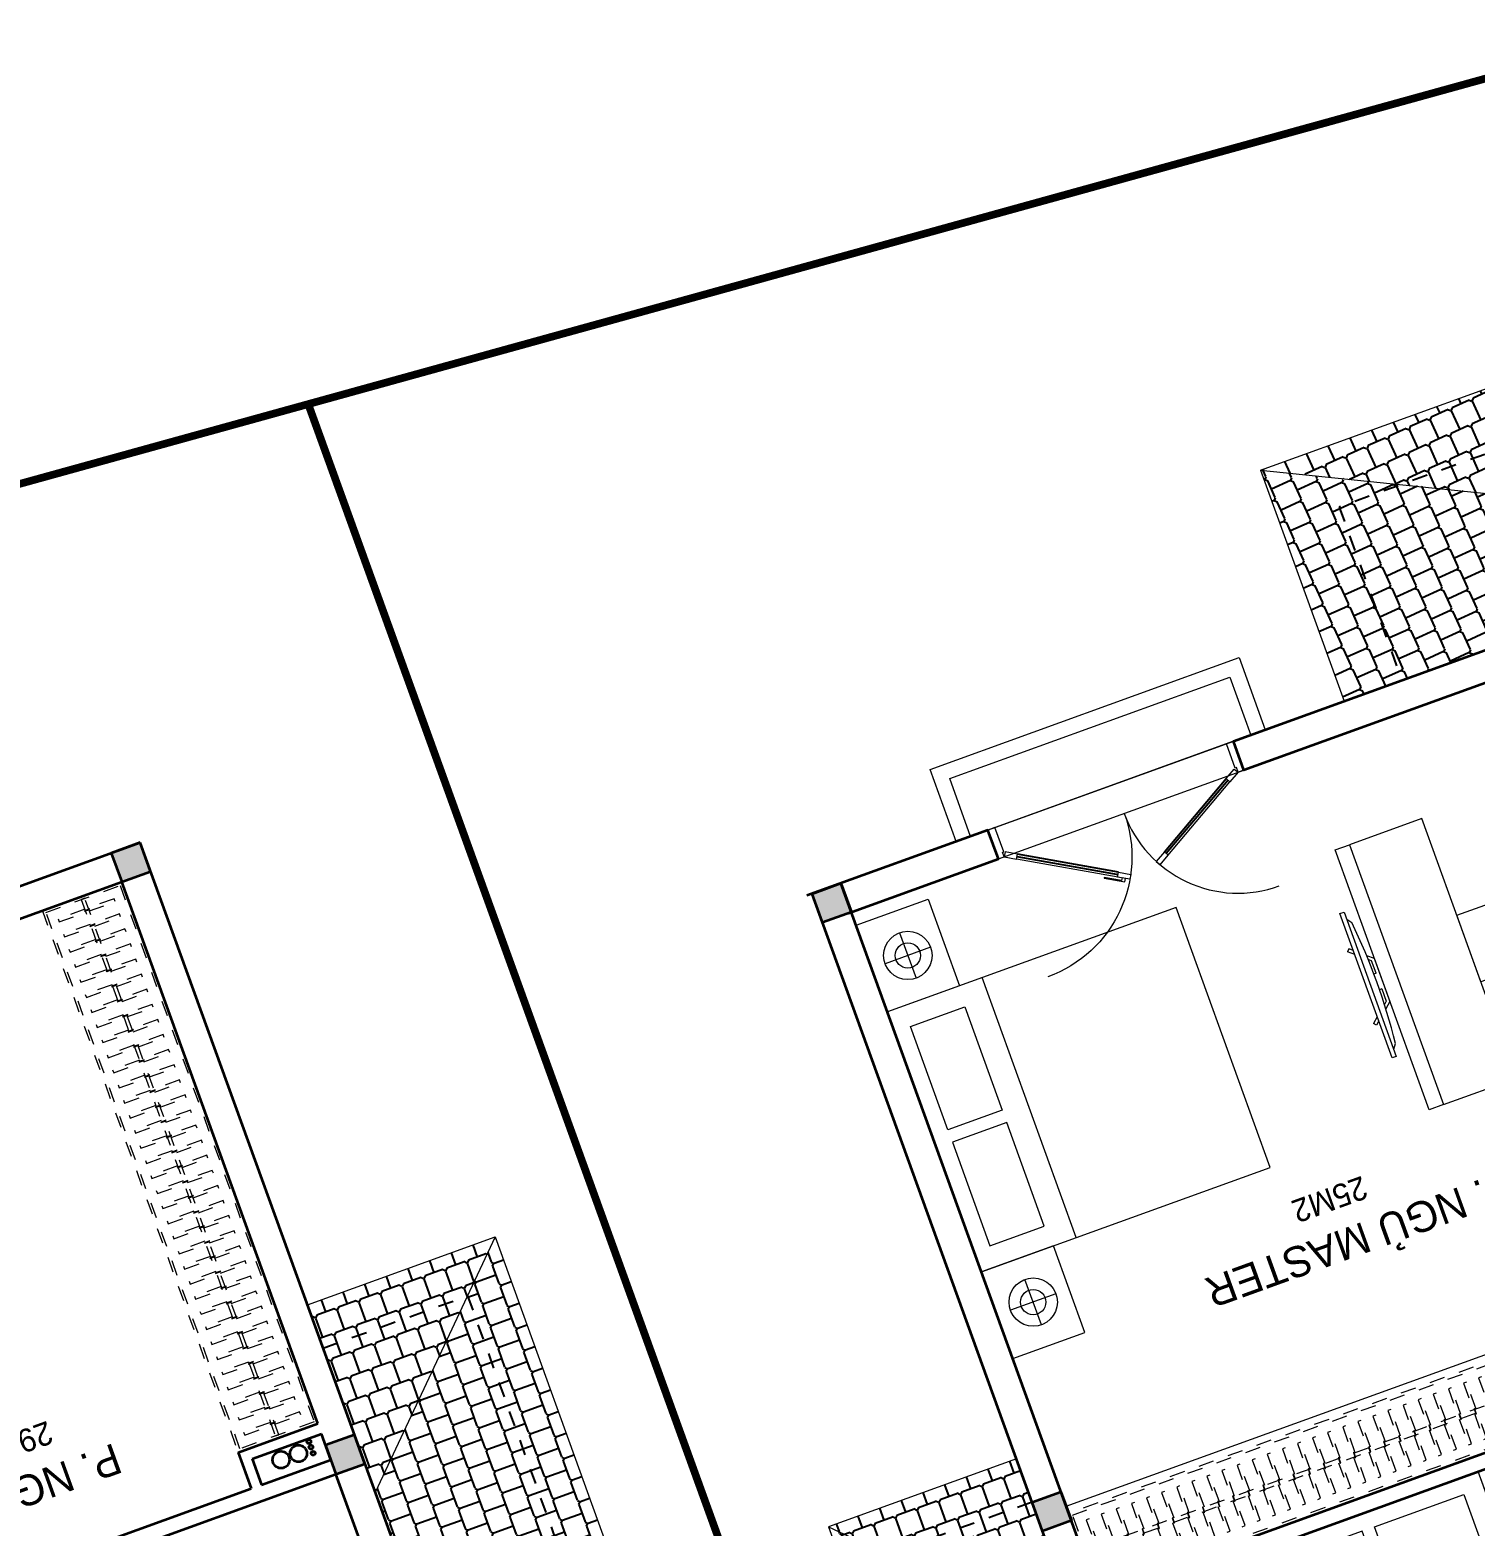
# Model space of a CAD drawing. Header units: metres. Extents: x 568332 to 569219, y 2065964 to 2066430.
# Drawn here: x 568568.4 to 568577.81, y 2066416.38 to 2066426.12 of the extents above; entities that cross this region are included whole.
import ezdxf

# ---------------------------------------------------------------- set-up
doc = ezdxf.new("R2010")
doc.units = ezdxf.units.M
for name, pattern in [('$AUDIT_BAD_LTYPE2', [0]), ('HIDDEN', [0.375, 0.25, -0.125]), ('X-5M-G-MB PHONGNGU$0$HIDDEN2', [0.1875, 0.125, -0.0625])]:
    doc.linetypes.add(name, pattern=pattern)
doc.layers.get('0').update_dxf_attribs({"linetype": 'CONTINUOUS'})
doc.layers.get('DEFPOINTS').update_dxf_attribs({"linetype": 'CONTINUOUS'})
for name, color, linetype, lineweight in [('-CONCRETE', 1, 'CONTINUOUS', 35), ('-DIM', 9, 'CONTINUOUS', 13), ('-DOOR', 137, 'CONTINUOUS', 9), ('-FURNITURE', 46, 'CONTINUOUS', 9), ('-LINE1', 7, 'CONTINUOUS', 18), ('-WALL', 4, 'CONTINUOUS', 35), ('TEXT25', 2, 'CONTINUOUS', 13)]:
    doc.layers.add(name, color=color, linetype=linetype, lineweight=lineweight)
for name, color, linetype in [('-RANH GIOI LO DAT', 12, 'CONTINUOUS'), ('13. NET HATCH', 252, 'CONTINUOUS'), ('APOLIC', 7, 'CONTINUOUS')]:
    doc.layers.add(name, color=color, linetype=linetype)
doc.styles.add('SVN_AVO_thuong', font='')
doc.styles.add('T1', font='', dxfattribs={"height": 200})
doc.styles.get('SVN_AVO_thuong').set_extended_font_data('SVN-Avo')
doc.styles.get('T1').set_extended_font_data('VNgeometric Light')

# ---------------------------------------------------------------- blocks, each defined once
blk = doc.blocks.new('*U252')
at = {"linetype": 'X-5M-G-MB PHONGNGU$0$HIDDEN2'}
for points in [[(0, 600.0000000004657), (0, 0), (3927.126403989389, -1.499470319333206e-09), (3927.126403989389, 599.9999999989661)], [(3907.126403989389, 579.9996613708928), (3907.126403989389, 19.99966137089297), (20, 20.00000000046566), (20, 580.0000000004657)], [(113.7817614636733, 319.1750910408318), (109.4317788550979, 319.1750910408318), (109.4317788550979, 280.441767644881), (113.7817614636733, 280.441767644881)], [(227.7817614636733, 319.1750910407849), (223.4317788550979, 319.1750910407849), (223.4317788550979, 280.4417676448341), (227.7817614636733, 280.4417676448341)], [(341.7817614636733, 319.175091040738), (337.4317788550979, 319.175091040738), (337.4317788550979, 280.4417676447872), (341.7817614636733, 280.4417676447872)], [(455.7817614636733, 319.1750910406911), (451.4317788550979, 319.1750910406911), (451.4317788550979, 280.4417676447403), (455.7817614636733, 280.4417676447403)], [(569.7817614636733, 319.1750910406442), (565.431778855098, 319.1750910406442), (565.431778855098, 280.4417676446934), (569.7817614636733, 280.4417676446934)], [(683.7817614636733, 319.1750910405973), (679.431778855098, 319.1750910405973), (679.431778855098, 280.4417676446465), (683.7817614636733, 280.4417676446465)], [(797.7817614636733, 319.1750910405504), (793.431778855098, 319.1750910405504), (793.431778855098, 280.4417676445996), (797.7817614636733, 280.4417676445996)], [(911.7817614636733, 319.1750910405035), (907.431778855098, 319.1750910405035), (907.431778855098, 280.4417676445527), (911.7817614636733, 280.4417676445527)], [(1025.781761463673, 319.1750910404566), (1021.431778855098, 319.1750910404566), (1021.431778855098, 280.4417676445057), (1025.781761463673, 280.4417676445057)], [(1139.781761463673, 319.1750910404097), (1135.431778855098, 319.1750910404097), (1135.431778855098, 280.4417676444588), (1139.781761463673, 280.4417676444588)], [(1253.781761463673, 319.1750910403628), (1249.431778855098, 319.1750910403628), (1249.431778855098, 280.4417676444119), (1253.781761463673, 280.4417676444119)], [(1367.781761463673, 319.1750910403159), (1363.431778855098, 319.1750910403159), (1363.431778855098, 280.441767644365), (1367.781761463673, 280.441767644365)], [(1481.781761463673, 319.175091040269), (1477.431778855098, 319.175091040269), (1477.431778855098, 280.4417676443181), (1481.781761463673, 280.4417676443181)], [(1595.781761463673, 319.175091040222), (1591.431778855098, 319.175091040222), (1591.431778855098, 280.4417676442712), (1595.781761463673, 280.4417676442712)], [(1709.781761463673, 319.1750910401751), (1705.431778855098, 319.1750910401751), (1705.431778855098, 280.4417676442243), (1709.781761463673, 280.4417676442243)], [(1823.781761463673, 319.1750910401282), (1819.431778855098, 319.1750910401282), (1819.431778855098, 280.4417676441774), (1823.781761463673, 280.4417676441774)], [(1937.781761463673, 319.1750910400813), (1933.431778855098, 319.1750910400813), (1933.431778855098, 280.4417676441305), (1937.781761463673, 280.4417676441305)], [(2051.781761463673, 319.1750910400344), (2047.431778855098, 319.1750910400344), (2047.431778855098, 280.4417676440836), (2051.781761463673, 280.4417676440836)], [(2165.781761463673, 319.1750910399875), (2161.431778855098, 319.1750910399875), (2161.431778855098, 280.4417676440366), (2165.781761463673, 280.4417676440366)], [(2279.781761463673, 319.1750910399406), (2275.431778855098, 319.1750910399406), (2275.431778855098, 280.4417676439897), (2279.781761463673, 280.4417676439897)], [(2393.781761463673, 319.1750910398937), (2389.431778855098, 319.1750910398937), (2389.431778855098, 280.4417676439429), (2393.781761463673, 280.4417676439429)], [(2507.781761463673, 319.1750910398468), (2503.431778855098, 319.1750910398468), (2503.431778855098, 280.441767643896), (2507.781761463673, 280.441767643896)], [(2621.781761463673, 319.1750910397999), (2617.431778855098, 319.1750910397999), (2617.431778855098, 280.4417676438491), (2621.781761463673, 280.4417676438491)], [(2735.781761463673, 319.1750910397529), (2731.431778855098, 319.1750910397529), (2731.431778855098, 280.4417676438021), (2735.781761463673, 280.4417676438021)], [(2849.781761463673, 319.175091039706), (2845.431778855098, 319.175091039706), (2845.431778855098, 280.4417676437552), (2849.781761463673, 280.4417676437552)], [(2963.781761463673, 319.1750910396592), (2959.431778855098, 319.1750910396592), (2959.431778855098, 280.4417676437083), (2963.781761463673, 280.4417676437083)], [(3077.781761463673, 319.1750910396123), (3073.431778855098, 319.1750910396123), (3073.431778855098, 280.4417676436614), (3077.781761463673, 280.4417676436614)], [(3191.781761463673, 319.1750910395654), (3187.431778855098, 319.1750910395654), (3187.431778855098, 280.4417676436145), (3191.781761463673, 280.4417676436145)], [(3305.781761463673, 319.1750910395184), (3301.431778855098, 319.1750910395184), (3301.431778855098, 280.4417676435676), (3305.781761463673, 280.4417676435676)], [(3419.781761463673, 319.1750910394715), (3415.431778855098, 319.1750910394715), (3415.431778855098, 280.4417676435207), (3419.781761463673, 280.4417676435207)], [(3533.781761463673, 319.1750910394246), (3529.431778855098, 319.1750910394246), (3529.431778855098, 280.4417676434738), (3533.781761463673, 280.4417676434738)], [(3647.781761463673, 319.1750910393777), (3643.431778855098, 319.1750910393777), (3643.431778855098, 280.4417676434269), (3647.781761463673, 280.4417676434269)], [(3761.781761463673, 319.1750910393308), (3757.431778855098, 319.1750910393308), (3757.431778855098, 280.44176764338), (3761.781761463673, 280.44176764338)], [(3875.781761463673, 319.1750910392839), (3871.431778855098, 319.1750910392839), (3871.431778855098, 280.441767643333), (3875.781761463673, 280.441767643333)], [(3907.126403989389, 286.6991212939751), (3907.126403989389, 313.0991212938819), (20, 313.0991212953813), (19.99999859370291, 286.6991212952417)]]:
    blk.add_lwpolyline(points, close=True, dxfattribs=at)
for points in [[(122.2409142897814, 313.1103512093413), (122.2409142897814, 515.2497102723445), (100.1765458012815, 515.2497102723445), (100.1765458012815, 313.1103512093413)], [(236.2409142897814, 313.1103512092944), (236.2409142897814, 515.2497102722975), (214.1765458012815, 515.2497102722975), (214.1765458012815, 313.1103512092944)], [(350.2409142897814, 313.1103512092475), (350.2409142897814, 515.2497102722507), (328.1765458012815, 515.2497102722507), (328.1765458012815, 313.1103512092475)], [(464.2409142897814, 313.1103512092006), (464.2409142897814, 515.2497102722037), (442.1765458012815, 515.2497102722037), (442.1765458012815, 313.1103512092006)], [(578.2409142897814, 313.1103512091537), (578.2409142897814, 515.2497102721569), (556.1765458012815, 515.2497102721569), (556.1765458012815, 313.1103512091537)], [(692.2409142897814, 313.1103512091068), (692.2409142897814, 515.24971027211), (670.1765458012815, 515.24971027211), (670.1765458012815, 313.1103512091068)], [(806.2409142897814, 313.1103512090599), (806.2409142897814, 515.249710272063), (784.1765458012815, 515.249710272063), (784.1765458012815, 313.1103512090599)], [(920.2409142897814, 313.110351209013), (920.2409142897814, 515.2497102720162), (898.1765458012815, 515.2497102720162), (898.1765458012815, 313.110351209013)], [(1034.240914289781, 313.1103512089661), (1034.240914289781, 515.2497102719692), (1012.176545801281, 515.2497102719692), (1012.176545801281, 313.1103512089661)], [(1148.240914289781, 313.1103512089192), (1148.240914289781, 515.2497102719224), (1126.176545801281, 515.2497102719224), (1126.176545801281, 313.1103512089192)], [(1262.240914289781, 313.1103512088723), (1262.240914289781, 515.2497102718754), (1240.176545801281, 515.2497102718754), (1240.176545801281, 313.1103512088723)], [(1376.240914289781, 313.1103512088254), (1376.240914289781, 515.2497102718285), (1354.176545801281, 515.2497102718285), (1354.176545801281, 313.1103512088254)], [(1490.240914289781, 313.1103512087785), (1490.240914289781, 515.2497102717816), (1468.176545801281, 515.2497102717816), (1468.176545801281, 313.1103512087785)], [(1604.240914289781, 313.1103512087315), (1604.240914289781, 515.2497102717347), (1582.176545801281, 515.2497102717347), (1582.176545801281, 313.1103512087315)], [(1718.240914289781, 313.1103512086846), (1718.240914289781, 515.2497102716878), (1696.176545801281, 515.2497102716878), (1696.176545801281, 313.1103512086846)], [(1832.240914289781, 313.1103512086377), (1832.240914289781, 515.2497102716409), (1810.176545801281, 515.2497102716409), (1810.176545801281, 313.1103512086377)], [(1946.240914289781, 313.1103512085908), (1946.240914289781, 515.2497102715939), (1924.176545801281, 515.2497102715939), (1924.176545801281, 313.1103512085908)], [(2060.240914289781, 313.1103512085439), (2060.240914289781, 515.2497102715471), (2038.176545801281, 515.2497102715471), (2038.176545801281, 313.1103512085439)], [(2174.240914289781, 313.110351208497), (2174.240914289781, 515.2497102715001), (2152.176545801281, 515.2497102715001), (2152.176545801281, 313.110351208497)], [(2288.240914289781, 313.1103512084501), (2288.240914289781, 515.2497102714533), (2266.176545801281, 515.2497102714533), (2266.176545801281, 313.1103512084501)], [(2402.240914289781, 313.1103512084032), (2402.240914289781, 515.2497102714063), (2380.176545801281, 515.2497102714063), (2380.176545801281, 313.1103512084032)], [(2516.240914289781, 313.1103512083563), (2516.240914289781, 515.2497102713594), (2494.176545801281, 515.2497102713594), (2494.176545801281, 313.1103512083563)], [(2630.240914289781, 313.1103512083094), (2630.240914289781, 515.2497102713126), (2608.176545801281, 515.2497102713126), (2608.176545801281, 313.1103512083094)], [(2744.240914289781, 313.1103512082624), (2744.240914289781, 515.2497102712656), (2722.176545801281, 515.2497102712656), (2722.176545801281, 313.1103512082624)], [(2858.240914289781, 313.1103512082155), (2858.240914289781, 515.2497102712188), (2836.176545801281, 515.2497102712188), (2836.176545801281, 313.1103512082155)], [(2972.240914289781, 313.1103512081687), (2972.240914289781, 515.2497102711718), (2950.176545801281, 515.2497102711718), (2950.176545801281, 313.1103512081687)], [(3086.240914289781, 313.1103512081218), (3086.240914289781, 515.2497102711249), (3064.176545801281, 515.2497102711249), (3064.176545801281, 313.1103512081218)], [(3200.240914289781, 313.1103512080749), (3200.240914289781, 515.249710271078), (3178.176545801281, 515.249710271078), (3178.176545801281, 313.1103512080749)], [(3314.240914289781, 313.1103512080279), (3314.240914289781, 515.2497102710311), (3292.176545801281, 515.2497102710311), (3292.176545801281, 313.1103512080279)], [(3428.240914289781, 313.110351207981), (3428.240914289781, 515.2497102709842), (3406.176545801281, 515.2497102709842), (3406.176545801281, 313.110351207981)], [(3542.240914289781, 313.1103512079341), (3542.240914289781, 515.2497102709373), (3520.176545801281, 515.2497102709373), (3520.176545801281, 313.1103512079341)], [(3656.240914289781, 313.1103512078872), (3656.240914289781, 515.2497102708903), (3634.176545801281, 515.2497102708903), (3634.176545801281, 313.1103512078872)], [(3770.240914289781, 313.1103512078403), (3770.240914289781, 515.2497102708435), (3748.176545801281, 515.2497102708435), (3748.176545801281, 313.1103512078403)], [(3884.240914289781, 313.1103512077934), (3884.240914289781, 515.2497102707965), (3862.176545801281, 515.2497102707965), (3862.176545801281, 313.1103512077934)], [(100.1765458012815, 286.7103512094345), (100.1765458012815, 92.0852110228024), (122.2409142897814, 92.0852110228024), (122.2409142897814, 286.7103512094345)], [(214.1765458012815, 286.7103512093876), (214.1765458012815, 92.08521102275549), (236.2409142897814, 92.08521102275549), (236.2409142897814, 286.7103512093876)], [(328.1765458012815, 286.7103512093407), (328.1765458012815, 92.08521102270858), (350.2409142897814, 92.08521102270858), (350.2409142897814, 286.7103512093407)], [(442.1765458012815, 286.7103512092938), (442.1765458012815, 92.08521102266168), (464.2409142897814, 92.08521102266168), (464.2409142897814, 286.7103512092938)], [(556.1765458012815, 286.7103512092469), (556.1765458012815, 92.08521102261477), (578.2409142897814, 92.08521102261477), (578.2409142897814, 286.7103512092469)], [(670.1765458012815, 286.7103512092), (670.1765458012815, 92.08521102256786), (692.2409142897814, 92.08521102256786), (692.2409142897814, 286.7103512092)], [(784.1765458012815, 286.7103512091531), (784.1765458012815, 92.08521102252095), (806.2409142897814, 92.08521102252095), (806.2409142897814, 286.7103512091531)], [(898.1765458012815, 286.7103512091062), (898.1765458012815, 92.08521102247404), (920.2409142897814, 92.08521102247404), (920.2409142897814, 286.7103512091062)], [(1012.176545801281, 286.7103512090592), (1012.176545801281, 92.08521102242715), (1034.240914289781, 92.08521102242715), (1034.240914289781, 286.7103512090592)], [(1126.176545801281, 286.7103512090123), (1126.176545801281, 92.08521102238024), (1148.240914289781, 92.08521102238024), (1148.240914289781, 286.7103512090123)], [(1240.176545801281, 286.7103512089654), (1240.176545801281, 92.08521102233333), (1262.240914289781, 92.08521102233333), (1262.240914289781, 286.7103512089654)], [(1354.176545801281, 286.7103512089186), (1354.176545801281, 92.08521102228642), (1376.240914289781, 92.08521102228642), (1376.240914289781, 286.7103512089186)], [(1468.176545801281, 286.7103512088717), (1468.176545801281, 92.0852110222395), (1490.240914289781, 92.0852110222395), (1490.240914289781, 286.7103512088717)], [(1582.176545801281, 286.7103512088247), (1582.176545801281, 92.0852110221926), (1604.240914289781, 92.0852110221926), (1604.240914289781, 286.7103512088247)], [(1696.176545801281, 286.7103512087778), (1696.176545801281, 92.0852110221457), (1718.240914289781, 92.0852110221457), (1718.240914289781, 286.7103512087778)], [(1810.176545801281, 286.7103512087309), (1810.176545801281, 92.08521102209879), (1832.240914289781, 92.08521102209879), (1832.240914289781, 286.7103512087309)], [(1924.176545801281, 286.710351208684), (1924.176545801281, 92.08521102205188), (1946.240914289781, 92.08521102205188), (1946.240914289781, 286.710351208684)], [(2038.176545801281, 286.7103512086371), (2038.176545801281, 92.08521102200497), (2060.240914289781, 92.08521102200497), (2060.240914289781, 286.7103512086371)], [(2152.176545801281, 286.7103512085902), (2152.176545801281, 92.08521102195806), (2174.240914289781, 92.08521102195806), (2174.240914289781, 286.7103512085902)], [(2266.176545801281, 286.7103512085433), (2266.176545801281, 92.08521102191116), (2288.240914289781, 92.08521102191116), (2288.240914289781, 286.7103512085433)], [(2380.176545801281, 286.7103512084964), (2380.176545801281, 92.08521102186425), (2402.240914289781, 92.08521102186425), (2402.240914289781, 286.7103512084964)], [(2494.176545801281, 286.7103512084495), (2494.176545801281, 92.08521102181734), (2516.240914289781, 92.08521102181734), (2516.240914289781, 286.7103512084495)], [(2608.176545801281, 286.7103512084026), (2608.176545801281, 92.08521102177043), (2630.240914289781, 92.08521102177043), (2630.240914289781, 286.7103512084026)], [(2722.176545801281, 286.7103512083556), (2722.176545801281, 92.08521102172352), (2744.240914289781, 92.08521102172352), (2744.240914289781, 286.7103512083556)], [(2836.176545801281, 286.7103512083087), (2836.176545801281, 92.08521102167663), (2858.240914289781, 92.08521102167663), (2858.240914289781, 286.7103512083087)], [(2950.176545801281, 286.7103512082618), (2950.176545801281, 92.08521102162972), (2972.240914289781, 92.08521102162972), (2972.240914289781, 286.7103512082618)], [(3064.176545801281, 286.7103512082149), (3064.176545801281, 92.08521102158281), (3086.240914289781, 92.08521102158281), (3086.240914289781, 286.7103512082149)], [(3178.176545801281, 286.710351208168), (3178.176545801281, 92.0852110215359), (3200.240914289781, 92.0852110215359), (3200.240914289781, 286.710351208168)], [(3292.176545801281, 286.7103512081211), (3292.176545801281, 92.08521102148899), (3314.240914289781, 92.08521102148899), (3314.240914289781, 286.7103512081211)], [(3406.176545801281, 286.7103512080742), (3406.176545801281, 92.08521102144209), (3428.240914289781, 92.08521102144209), (3428.240914289781, 286.7103512080742)], [(3520.176545801281, 286.7103512080273), (3520.176545801281, 92.08521102139518), (3542.240914289781, 92.08521102139518), (3542.240914289781, 286.7103512080273)], [(3634.176545801281, 286.7103512079804), (3634.176545801281, 92.08521102134827), (3656.240914289781, 92.08521102134827), (3656.240914289781, 286.7103512079804)], [(3748.176545801281, 286.7103512079335), (3748.176545801281, 92.08521102130136), (3770.240914289781, 92.08521102130136), (3770.240914289781, 286.7103512079335)], [(3862.176545801281, 286.7103512078866), (3862.176545801281, 92.08521102125445), (3884.240914289781, 92.08521102125445), (3884.240914289781, 286.7103512078866)]]:
    blk.add_lwpolyline(points, dxfattribs=at)
blk = doc.blocks.new('A$C8a974c9c')
for p, q in [((1750.087982669494, 2957.416116623174), (1750.087982669657, 2642.58393779996)), ((1592.671893257969, 2800.000027211493), (1907.504072081182, 2800.000027211652)), ((1342.999452652235, 2500.000027214177), (1342.999452652119, 700.000027214177)), ((1750.087982669345, 242.5839378051005), (1750.087982669549, 557.4161166283138)), ((1592.67189325784, 400.0000272168018), (1907.504072081053, 400.0000272166017))]:
    blk.add_line(p, q)
for points in [[(1999.999452652235, 3100.000027209127), (1500.176512686827, 3100.000027209127), (1500.176512686827, 2500.000027214177), (1999.999452652235, 2500.000027214177)], [(1890.999452652235, 2360.000027214177), (1514.499452652235, 2360.000027214177), (1514.499452652148, 1642.500027214177), (1890.999452652148, 1642.500027214177)], [(1890.99945265209, 840.000027214177), (1514.49945265209, 840.000027214177), (1514.499452652148, 1557.500027214177), (1890.999452652148, 1557.500027214177)], [(1999.999452652119, 100.0000272192265), (1500.17651268671, 100.0000272192265), (1500.17651268671, 700.000027214177), (1999.999452652119, 700.000027214177)]]:
    blk.add_lwpolyline(points, close=True)
blk.add_lwpolyline([(1999.999452652235, 2500.000027214177), (-0.0005473477649502456, 2500.000027214177), (-0.0005473478813655674, 700.000027214177), (1999.999452652119, 700.000027214177), (1999.999452652235, 2500.000027214177)])
for centre, radius in [((1750.087982669561, 2800.000027211581), 157.4160894116067), ((1750.087982669561, 2800.000027211581), 82.41608941160666), ((1750.087982669432, 400.0000272166926), 157.4160894116067), ((1750.087982669432, 400.0000272166926), 82.41608941160666)]:
    blk.add_circle(centre, radius)
blk = doc.blocks.new('G1600')
for p, q in [((137477.0741823114, -212827.2147267315), (139077.0741823114, -212827.2147267327)), ((137227.6935681712, -213391.7193460799), (137227.6935681718, -213076.8871672568)), ((139326.4547964507, -213391.7193460799), (139326.4547964501, -213076.8871672568)), ((137385.1096575831, -213234.3032566686), (137070.2774787599, -213234.3032566681)), ((139169.0387070388, -213234.3032566686), (139483.870885862, -213234.3032566681))]:
    blk.add_line(p, q)
blk.add_lwpolyline([(137477.074182311, -213484.2147267315), (137477.0741823123, -211484.2147267315), (139077.0741823123, -211484.2147267327), (139077.074182311, -213484.2147267327), (137477.074182311, -213484.2147267315)])
for points in [[(136977.074182316, -213484.2147267311), (136977.0741823163, -212984.3917867657), (137477.0741823113, -212984.3917867661), (137477.074182311, -213484.2147267315)], [(137617.074182311, -213375.2147267316), (137617.0741823112, -212998.7147267316), (138234.5741823112, -212998.714726732), (138234.574182311, -213375.214726732)], [(138937.074182311, -213375.2147267325), (138937.0741823112, -212998.7147267325), (138319.5741823112, -212998.7147267321), (138319.574182311, -213375.2147267321)], [(139577.0741823059, -213484.2147267331), (139577.0741823062, -212984.3917867677), (139077.0741823113, -212984.3917867673), (139077.074182311, -213484.2147267327)]]:
    blk.add_lwpolyline(points, close=True)
for centre, radius in [((137227.6935681715, -213234.3032566684), 157.4160894116067), ((137227.6935681715, -213234.3032566684), 82.41608941160666), ((139326.4547964504, -213234.3032566684), 157.4160894116067), ((139326.4547964504, -213234.3032566684), 82.41608941160666)]:
    blk.add_circle(centre, radius)
blk = doc.blocks.new('XR.MB.LM123$0$tvi 1')
blk.add_lwpolyline([(28.54445810673496, -2.291926648467779e-10), (28.54445810673496, -999.9999999999964), (-7.275957614183426e-12, -1000), (0, 0)], close=True)
for points in [[(28.54445810680045, -50.31958968611434), (52.37372755713295, -80.86315460130209)], [(-24.09820395050338, -235.5599978379832), (-39.09879504836863, -251.7939635238108)], [(0, -284.7849796677438), (-39.09879504836863, -251.7939635238108)], [(0, -255.9952397129928), (-24.09820395050338, -235.5599978379832)], [(69.66229681991535, -315.0836646851385), (111.1934016081432, -350.2927865858655), (111.193401608034, -649.712917566063), (69.68611289083492, -684.9110379843005)], [(89.09002233762294, -445.7449799550195), (89.09002233762294, -359.9578938602899), (70.91298945683957, -344.6203678706661)], [(89.09002233762294, -445.7449799550195), (73.49991829216015, -445.7449799550232)], [(89.09002233768115, -554.2550200447404), (89.09002233773936, -640.0421061392371), (70.91298945678864, -655.3796321293303)], [(89.09002233768115, -554.2550200447404), (73.49991829216015, -554.2550200447404)], [(0, -715.2150203320198), (-39.09879504836863, -748.2060364759491)], [(-24.09820395050338, -764.4400021620095), (-39.09879504836863, -748.2060364759491)], [(0, -744.004760287), (-24.09820395050338, -764.4400021620095)], [(28.54445810674224, -949.680410313882), (52.37372755713295, -919.1368453984578)]]:
    blk.add_lwpolyline(points)
blk.add_arc((-4025.16618952866, -499.9999999999964), 4099.025185406737, 354.1310878512652, 5.868912148527433)
blk = doc.blocks.new('A$C5C575821')
at = {"layer": '-CONCRETE'}
h = blk.add_hatch(color=256, dxfattribs=at)
h.dxf.hatch_style = 1
h.paths.add_polyline_path([(-0.00237559899687767, 200.0000000000146), (-0.00237559899687767, 1.455191522836685e-11), (199.9976244010031, 1.455191522836685e-11), (199.9976244010031, 200.0000000000146)])
blk.add_lwpolyline([(-0.00237559899687767, 1.455191522836685e-11), (199.9976244010031, 1.455191522836685e-11), (199.9976244010031, 200.0000000000146), (-0.00237559899687767, 200.0000000000146)], close=True, dxfattribs=at)
blk = doc.blocks.new('A$C4D045CFB')
at = {"layer": '13. NET HATCH'}
h = blk.add_hatch(dxfattribs=at)
h.set_pattern_fill('MAIGO-12', color=256, scale=300, angle=180)
h.set_pattern_definition([(180, (-90, 1.102182119232618e-14), (-75.00000000000001, -150), [120, -30, 120, -30]), (270, (-75, -14.99999999999999), (74.99999999999997, -150), [135, -165]), (225, (-60, 7.34788079488412e-15), (-75.00000000142688, -150.0000000028537), [21.213203436, -403.0508652]), (315, (-90, 1.102182119232618e-14), (75.00000000142684, -150.0000000028537), [21.213203436, -403.0508652])])
h.paths.add_polyline_path([(1299.999119955668, 6100.494044825784), (1299.953723877203, 5215.284894083044), (1299.999119955668, 5229.592269479996), (1299.999119955668, 4500.000660992693), (-0.0008800443320069462, 6100.494044825784)])
h = blk.add_hatch(dxfattribs=at)
h.set_pattern_fill('MAIGO-12', color=256, scale=300, angle=270)
h.set_pattern_definition([(270, (-1.653273178848927e-14, -90), (150, -75.00000000000003), [120, -30, 120, -30]), (0, (14.99999999999999, -75), (150, 74.99999999999996), [135, -165]), (315, (-1.102182119232618e-14, -60), (150.0000000028537, -75.0000000014269), [21.213203436, -403.0508652]), (45, (-1.653273178848927e-14, -90), (150.0000000028537, 75.00000000142683), [21.213203436, -403.0508652])])
h.paths.add_polyline_path([(-0.0008800443320069462, 6100.494044825784), (1299.999119955668, 4500.000660992693), (1299.999119955668, 1300.000660992693), (-0.0008800443320069462, 0.000660992693156004)])
h = blk.add_hatch(dxfattribs=at)
h.set_pattern_fill('MAIGO-12', color=256, scale=300)
h.set_pattern_definition([(0, (90, 0), (75, 150), [120, -30, 120, -30]), (90, (75, 15), (-74.99999999999999, 150), [135, -165]), (45, (60, 0), (75.00000000142687, 150.0000000028537), [21.213203436, -403.0508652]), (135, (90, 0), (-75.00000000142686, 150.0000000028537), [21.213203436, -403.0508652])])
h.paths.add_polyline_path([(1299.999119955668, 1300.000660992693), (1299.999119955668, 0.000660992693156004), (-0.0008800443320069462, 0.000660992693156004)])
at = {"layer": '-LINE1'}
for p, q in [((-0.0008800443320069462, 0.000660992693156004), (-0.0008800443320069462, 6100.494044825784)), ((-0.0008800443320069462, 6100.494044825784), (1299.999119955668, 6100.494044825784)), ((-0.0008800443320069462, 6100.494044825784), (1299.999119955668, 4500.000660992693)), ((-0.0008800443320069462, 0.000660992693156004), (1299.999119955668, 1300.000660992693)), ((1299.999119955668, 0.000660992693156004), (-0.0008800443320069462, 0.000660992693156004))]:
    blk.add_line(p, q, dxfattribs=at)
at = {"layer": 'DEFPOINTS', "linetype": 'HIDDEN', "ltscale": 5}
blk.add_lwpolyline([(1299.999119955668, 300.0006609926932), (299.999119955668, 300.0006609926932), (299.999119955668, 5800.494044825784), (1299.999119955668, 5800.494044825784)], close=True, dxfattribs=at)
blk = doc.blocks.new('*U236')
at = {"ltscale": 0.3}
for points in [[(1072.650000000008, 0, 0.4142135623730951), (50, 1022.650000000007, 0.4142135623730951)], [(1072.650000000008, 0, -0.4142135623730951), (2040.999999999975, 968.3499999999674, -0.4142135623730951)]]:
    blk.add_lwpolyline(points, format="xyb", dxfattribs=at)
for points in [[(743.5512405761258, 433.0652498935575), (890.4458856017206, 517.8749127415991), (904.5808294097276, 493.392471904), (880.0983885721537, 479.2575280960076), (868.790433525751, 498.8434807660818), (746.3782293377301, 428.1687617260326)], [(0, 0), (50, 0), (50, -40), (60, -40), (60, -245.9999999543969), (0, -245.9999999543969)], [(2090.999999999975, 0), (2040.999999999975, 0), (2040.999999999975, -40), (2030.999999999975, -40), (2030.999999999975, -245.9999999543969), (2090.999999999975, -245.9999999543969)]]:
    blk.add_lwpolyline(points, close=True)
for points in [[(849.0383388017187, 461.3250000000038), (869.0383388017187, 426.6839838486262), (955.6408791801625, 476.6839838486263), (935.6408791801625, 511.3250000000038), (849.0383388017187, 461.3250000000038)], [(1288.986840623786, 434.1749999999836), (1268.986840623786, 399.5339838486062), (1182.384300245342, 449.5339838486062), (1202.384300245342, 484.1749999999836), (1288.986840623786, 434.1749999999836)], [(851.5549456558338, 462.7779636446716), (136.6025403784439, 50.00000000000001)], [(1286.470233769671, 435.6279636446514), (1954.397459621531, 50)], [(136.6025403784439, 50.00000000000001), (156.6025403784439, 15.35898384862247), (70, -34.64101615137755), (50, 0), (136.6025403784439, 50.00000000000001)], [(1954.397459621531, 50), (1934.397459621531, 15.35898384862253), (2020.999999999975, -34.64101615137747), (2040.999999999975, 0), (1954.397459621531, 50)]]:
    blk.add_lwpolyline(points)
at = {"layer": 'APOLIC', "linetype": '$AUDIT_BAD_LTYPE2'}
for p, q in [((146.6025403784439, 32.67949192431124), (859.0383388017187, 444.0044919243149)), ((869.0383388017187, 426.6839838486262), (156.6025403784439, 15.35898384862247)), ((1268.986840623786, 399.5339838486062), (1934.397459621531, 15.35898384862253)), ((1944.397459621531, 32.67949192431115), (1278.986840623786, 416.8544919242948))]:
    blk.add_line(p, q, dxfattribs=at)
blk = doc.blocks.new('M35-T3')
at = {"layer": '13. NET HATCH'}
h = blk.add_hatch(dxfattribs=at)
h.set_pattern_fill('MAIGO-12', color=256, scale=299.9999999999999, angle=274.4252547767607)
h.set_pattern_definition([(274.4252547767607, (-140913.0827203831, -21914.17320123035), (155.3397134287345, -63.20263785538265), [120, -30, 120, -30]), (4.425254776760671, (-140899.2848153033, -21898.06054113316), (143.7659383415468, 86.35018802975797), [134.9999999999999, -164.9999999999999]), (319.4252547767607, (-140915.3974754005, -21884.26263605338), (155.3397134316898, -63.20263785658508), [21.213203436, -403.0508652]), (49.42525477676067, (-140913.0827203831, -21914.17320123035), (143.7659383442819, 86.35018803140078), [21.213203436, -403.0508652])])
h.paths.add_polyline_path([(197272.5649266884, -1233437.452086804), (197272.5649266884, -1231837.452086804), (193956.445838213, -1231837.452086804)])
h = blk.add_hatch(dxfattribs=at)
h.set_pattern_fill('MAIGO-12', color=256, scale=299.9999999999999, angle=4.425254776760667)
h.set_pattern_definition([(4.425254776760671, (-140830.2952899043, -21817.49724064698), (63.20263785538263, 155.3397134287345), [119.9999999999999, -29.99999999999999, 119.9999999999999, -29.99999999999999]), (94.42525477676062, (-140846.4079500016, -21803.69933556719), (-86.350188029758, 143.7659383415468), [134.9999999999999, -164.9999999999999]), (49.42525477676067, (-140860.2058550814, -21819.81199566438), (63.20263785658506, 155.3397134316898), [21.213203436, -403.0508652]), (139.4252547767607, (-140830.2952899043, -21817.49724064698), (-86.3501880314008, 143.7659383442819), [21.213203436, -403.0508652])])
h.paths.add_polyline_path([(195348.4976811165, -1232509.105573672), (195521.6680662156, -1232592.65885049), (194639.0495590435, -1232166.802729585), (194292.3835902823, -1231999.539270337), (193956.445838213, -1231837.452119421), (193956.445838213, -1233437.452086804), (197272.5649266884, -1233437.452086804)])
at = {"layer": '-DOOR'}
blk.add_lwpolyline([(199738.5185946221, -1231637.452086805), (198038.5185946222, -1231637.452086804), (198038.5185946221, -1231837.452086804), (199738.5185946221, -1231837.452086805)], close=True, dxfattribs=at)
blk.add_lwpolyline([(199958.5185946221, -1231837.452086805), (197818.5185946221, -1231837.452086804)], dxfattribs=at)
at = {"layer": '-FURNITURE'}
blk.add_line((200756.445838213, -1227524.547719141), (197156.5799678921, -1227524.547719141), dxfattribs=at)
for points in [[(197056.5799678921, -1230947.088417105), (197556.5799678921, -1230947.088417105), (197556.5799678921, -1229147.088417105), (197056.5799678921, -1229147.088417105)], [(197656.5799678921, -1230947.088417105), (197556.5799678921, -1230947.088417105), (197556.5799678921, -1229147.088417105), (197656.5799678921, -1229147.088417105)], [(197056.5799678921, -1230277.938175463), (196797.3996462715, -1230277.938175463), (196797.3996462715, -1229816.238658747), (197056.5799678921, -1229816.238658747)]]:
    blk.add_lwpolyline(points, close=True, dxfattribs=at)
at = {"layer": '-LINE1'}
for p, q in [((197272.5649266884, -1233437.452086804), (197272.5649266884, -1231837.452086804)), ((197818.518594622, -1232337.431470616), (197818.5185946221, -1231837.452086804)), ((197918.518594622, -1232237.433263315), (197918.518594622, -1231837.452119421)), ((199858.5185946221, -1231837.452086805), (199858.518594622, -1232237.470910326)), ((199958.5185946221, -1231837.452086805), (199958.5185946219, -1232337.472703057)), ((199858.518594622, -1232237.470910326), (197918.518594622, -1232237.433263315)), ((199958.5185946219, -1232337.472703057), (197818.518594622, -1232337.431470616)), ((197272.5649266884, -1233437.452086804), (193956.445838213, -1233437.452086804))]:
    blk.add_line(p, q, dxfattribs=at)
blk.add_lwpolyline([(197272.5649266884, -1233437.452086804), (193956.445838213, -1231837.452086804)], dxfattribs=at)
at = {"layer": '-RANH GIOI LO DAT', "linetype": 'HIDDEN', "ltscale": 10, "const_width": 49.99999999999999}
blk.add_lwpolyline([(193956.4434626102, -1235254.452119827), (202956.4434623718, -1235950.955012083), (202956.4434626102, -1215170.047161818), (193956.4434626102, -1215170.047161818)], close=True, dxfattribs=at)
at = {"layer": '-WALL'}
for p, q in [((200956.4292199746, -1225874.546925684), (200956.445838213, -1231837.452119421)), ((200756.445838213, -1226824.547719141), (197156.5799678921, -1226824.547719141)), ((200756.445838213, -1226924.547719141), (197156.5799678921, -1226924.547719141)), ((200756.445838213, -1226924.547719141), (200756.445838213, -1231837.452119421))]:
    blk.add_line(p, q, dxfattribs=at)
for points in [[(196006.445838213, -1230364.511232672), (196006.445838213, -1231637.452086804), (198038.5185946221, -1231637.452086804), (198038.518594622, -1231837.452086804), (195619.9512505863, -1231837.452086804)], [(200776.1803309624, -1231637.452086805), (199738.5185946221, -1231637.452086804), (199738.5185946221, -1231837.452086804), (200992.2561879459, -1231837.452086805)]]:
    blk.add_lwpolyline(points, dxfattribs=at)
at = {"layer": 'DEFPOINTS', "linetype": 'HIDDEN', "ltscale": 5}
for p, q in [((196872.5649266884, -1233037.452086804), (196872.5649266884, -1231837.452086804)), ((194064.1927176432, -1233037.452086804), (196872.5649266884, -1233037.452086804))]:
    blk.add_line(p, q, dxfattribs=at)
at = {"layer": '-DOOR', "xscale": -0.8130081300813006, "yscale": 0.8130081300813006, "zscale": 0.8130081300813005, "rotation": 359.9999999999996}
blk.add_blockref('*U236', (199738.5185946221, -1231637.452086841), dxfattribs=at)
at = {"layer": '-FURNITURE', "xscale": -1}
blk.add_blockref('G1600', (337233.5870853647, -1013340.332992408), dxfattribs=at)
at = {"layer": '-FURNITURE', "extrusion": (0, 0, -1), "xscale": -0.916666666665974, "yscale": 0.916666666665974, "zscale": -0.916666666665974, "rotation": 180}
blk.add_blockref('*U252', (-200756.445838213, -1226924.547719141), dxfattribs=at)
at = {"layer": '-FURNITURE'}
blk.add_blockref('A$C8a974c9c', (198756.4463855619, -1231647.08844432), dxfattribs=at)
at = {"layer": '-FURNITURE', "extrusion": (0, 0, -1), "xscale": -1, "rotation": 180.0036897224084}
blk.add_blockref('XR.MB.LM123$0$tvi 1', (-197767.7411701837, -1230547.098428756), dxfattribs=at)
at = {"layer": '-WALL', "xscale": -1}
for name, p in [('A$C4D045CFB', (202256.4473337677, -1227924.548380133)), ('A$C5C575821', (200956.445838213, -1227624.547719141)), ('A$C5C575821', (200956.443462614, -1231837.452086804))]:
    blk.add_blockref(name, p, dxfattribs=at)
at = {"layer": 'TEXT25'}
for s, height, style, p in [('P. NGỦ MASTER', 200, 'SVN_AVO_thuong', (197311.5334376185, -1228610.476878343)), ('25M2', 150, 'T1', (198212.6850808095, -1228893.745264454))]:
    blk.add_text(s, height=height, rotation=1.005123984043621e-08, dxfattribs=dict(at, style=style)).set_placement(p)
blk = doc.blocks.new('*U301')
at = {"linetype": 'X-5M-G-MB PHONGNGU$0$HIDDEN2'}
for points in [[(0, 600.0000000004657), (0, 0), (4091.621015782624, -1.567154536827318e-09), (4091.621015782624, 599.9999999988985)], [(4071.621015782624, 579.9996613708252), (4071.621015782624, 19.99966137082529), (20, 20.00000000046566), (20, 580.0000000004657)], [(113.7817614636733, 319.1750910408318), (109.4317788550979, 319.1750910408318), (109.4317788550979, 280.441767644881), (113.7817614636733, 280.441767644881)], [(227.7817614636733, 319.1750910407849), (223.4317788550979, 319.1750910407849), (223.4317788550979, 280.4417676448341), (227.7817614636733, 280.4417676448341)], [(341.7817614636733, 319.175091040738), (337.4317788550979, 319.175091040738), (337.4317788550979, 280.4417676447872), (341.7817614636733, 280.4417676447872)], [(455.7817614636733, 319.1750910406911), (451.4317788550979, 319.1750910406911), (451.4317788550979, 280.4417676447403), (455.7817614636733, 280.4417676447403)], [(569.7817614636733, 319.1750910406442), (565.431778855098, 319.1750910406442), (565.431778855098, 280.4417676446934), (569.7817614636733, 280.4417676446934)], [(683.7817614636732, 319.1750910405973), (679.4317788550978, 319.1750910405973), (679.4317788550978, 280.4417676446465), (683.7817614636732, 280.4417676446465)], [(797.7817614636732, 319.1750910405504), (793.4317788550978, 319.1750910405504), (793.4317788550978, 280.4417676445996), (797.7817614636732, 280.4417676445996)], [(911.7817614636732, 319.1750910405035), (907.4317788550978, 319.1750910405035), (907.4317788550978, 280.4417676445527), (911.7817614636732, 280.4417676445527)], [(1025.781761463673, 319.1750910404566), (1021.431778855098, 319.1750910404566), (1021.431778855098, 280.4417676445057), (1025.781761463673, 280.4417676445057)], [(1139.781761463673, 319.1750910404097), (1135.431778855098, 319.1750910404097), (1135.431778855098, 280.4417676444588), (1139.781761463673, 280.4417676444588)], [(1253.781761463673, 319.1750910403628), (1249.431778855098, 319.1750910403628), (1249.431778855098, 280.4417676444119), (1253.781761463673, 280.4417676444119)], [(1367.781761463673, 319.1750910403159), (1363.431778855098, 319.1750910403159), (1363.431778855098, 280.441767644365), (1367.781761463673, 280.441767644365)], [(1481.781761463673, 319.175091040269), (1477.431778855098, 319.175091040269), (1477.431778855098, 280.4417676443181), (1481.781761463673, 280.4417676443181)], [(1595.781761463673, 319.175091040222), (1591.431778855098, 319.175091040222), (1591.431778855098, 280.4417676442712), (1595.781761463673, 280.4417676442712)], [(1709.781761463673, 319.1750910401751), (1705.431778855098, 319.1750910401751), (1705.431778855098, 280.4417676442243), (1709.781761463673, 280.4417676442243)], [(1823.781761463673, 319.1750910401282), (1819.431778855098, 319.1750910401282), (1819.431778855098, 280.4417676441774), (1823.781761463673, 280.4417676441774)], [(1937.781761463673, 319.1750910400813), (1933.431778855098, 319.1750910400813), (1933.431778855098, 280.4417676441305), (1937.781761463673, 280.4417676441305)], [(2051.781761463673, 319.1750910400344), (2047.431778855098, 319.1750910400344), (2047.431778855098, 280.4417676440836), (2051.781761463673, 280.4417676440836)], [(2165.781761463673, 319.1750910399875), (2161.431778855097, 319.1750910399875), (2161.431778855097, 280.4417676440366), (2165.781761463673, 280.4417676440366)], [(2279.781761463673, 319.1750910399406), (2275.431778855097, 319.1750910399406), (2275.431778855097, 280.4417676439897), (2279.781761463673, 280.4417676439897)], [(2393.781761463673, 319.1750910398937), (2389.431778855097, 319.1750910398937), (2389.431778855097, 280.4417676439429), (2393.781761463673, 280.4417676439429)], [(2507.781761463673, 319.1750910398468), (2503.431778855097, 319.1750910398468), (2503.431778855097, 280.441767643896), (2507.781761463673, 280.441767643896)], [(2621.781761463673, 319.1750910397999), (2617.431778855097, 319.1750910397999), (2617.431778855097, 280.4417676438491), (2621.781761463673, 280.4417676438491)], [(2735.781761463673, 319.1750910397529), (2731.431778855097, 319.1750910397529), (2731.431778855097, 280.4417676438021), (2735.781761463673, 280.4417676438021)], [(2849.781761463673, 319.175091039706), (2845.431778855097, 319.175091039706), (2845.431778855097, 280.4417676437552), (2849.781761463673, 280.4417676437552)], [(2963.781761463673, 319.1750910396592), (2959.431778855097, 319.1750910396592), (2959.431778855097, 280.4417676437083), (2963.781761463673, 280.4417676437083)], [(3077.781761463673, 319.1750910396123), (3073.431778855097, 319.1750910396123), (3073.431778855097, 280.4417676436614), (3077.781761463673, 280.4417676436614)], [(3191.781761463673, 319.1750910395654), (3187.431778855097, 319.1750910395654), (3187.431778855097, 280.4417676436145), (3191.781761463673, 280.4417676436145)], [(3305.781761463673, 319.1750910395184), (3301.431778855097, 319.1750910395184), (3301.431778855097, 280.4417676435676), (3305.781761463673, 280.4417676435676)], [(3419.781761463673, 319.1750910394715), (3415.431778855097, 319.1750910394715), (3415.431778855097, 280.4417676435207), (3419.781761463673, 280.4417676435207)], [(3533.781761463673, 319.1750910394246), (3529.431778855097, 319.1750910394246), (3529.431778855097, 280.4417676434738), (3533.781761463673, 280.4417676434738)], [(3647.781761463673, 319.1750910393777), (3643.431778855097, 319.1750910393777), (3643.431778855097, 280.4417676434269), (3647.781761463673, 280.4417676434269)], [(3761.781761463673, 319.1750910393308), (3757.431778855097, 319.1750910393308), (3757.431778855097, 280.44176764338), (3761.781761463673, 280.44176764338)], [(3875.781761463673, 319.1750910392839), (3871.431778855097, 319.1750910392839), (3871.431778855097, 280.441767643333), (3875.781761463673, 280.441767643333)], [(3989.781761463673, 319.175091039237), (3985.431778855097, 319.175091039237), (3985.431778855097, 280.4417676432861), (3989.781761463673, 280.4417676432861)], [(4071.621015782624, 286.6991212939074), (4071.621015782624, 313.0991212938142), (20, 313.0991212953813), (19.99999859370291, 286.6991212952417)]]:
    blk.add_lwpolyline(points, close=True, dxfattribs=at)
for points in [[(122.2409142897814, 313.1103512093413), (122.2409142897814, 515.2497102723445), (100.1765458012815, 515.2497102723445), (100.1765458012815, 313.1103512093413)], [(236.2409142897814, 313.1103512092944), (236.2409142897814, 515.2497102722975), (214.1765458012815, 515.2497102722975), (214.1765458012815, 313.1103512092944)], [(350.2409142897814, 313.1103512092475), (350.2409142897814, 515.2497102722507), (328.1765458012815, 515.2497102722507), (328.1765458012815, 313.1103512092475)], [(464.2409142897813, 313.1103512092006), (464.2409142897813, 515.2497102722037), (442.1765458012814, 515.2497102722037), (442.1765458012814, 313.1103512092006)], [(578.2409142897814, 313.1103512091537), (578.2409142897814, 515.2497102721569), (556.1765458012815, 515.2497102721569), (556.1765458012815, 313.1103512091537)], [(692.2409142897812, 313.1103512091068), (692.2409142897812, 515.24971027211), (670.1765458012813, 515.24971027211), (670.1765458012813, 313.1103512091068)], [(806.2409142897812, 313.1103512090599), (806.2409142897812, 515.249710272063), (784.1765458012813, 515.249710272063), (784.1765458012813, 313.1103512090599)], [(920.2409142897812, 313.110351209013), (920.2409142897812, 515.2497102720162), (898.1765458012813, 515.2497102720162), (898.1765458012813, 313.110351209013)], [(1034.240914289781, 313.1103512089661), (1034.240914289781, 515.2497102719692), (1012.176545801281, 515.2497102719692), (1012.176545801281, 313.1103512089661)], [(1148.240914289781, 313.1103512089192), (1148.240914289781, 515.2497102719224), (1126.176545801281, 515.2497102719224), (1126.176545801281, 313.1103512089192)], [(1262.240914289781, 313.1103512088723), (1262.240914289781, 515.2497102718754), (1240.176545801281, 515.2497102718754), (1240.176545801281, 313.1103512088723)], [(1376.240914289781, 313.1103512088254), (1376.240914289781, 515.2497102718285), (1354.176545801281, 515.2497102718285), (1354.176545801281, 313.1103512088254)], [(1490.240914289781, 313.1103512087785), (1490.240914289781, 515.2497102717816), (1468.176545801281, 515.2497102717816), (1468.176545801281, 313.1103512087785)], [(1604.240914289781, 313.1103512087315), (1604.240914289781, 515.2497102717347), (1582.176545801281, 515.2497102717347), (1582.176545801281, 313.1103512087315)], [(1718.240914289781, 313.1103512086846), (1718.240914289781, 515.2497102716878), (1696.176545801281, 515.2497102716878), (1696.176545801281, 313.1103512086846)], [(1832.240914289781, 313.1103512086377), (1832.240914289781, 515.2497102716409), (1810.176545801281, 515.2497102716409), (1810.176545801281, 313.1103512086377)], [(1946.240914289781, 313.1103512085908), (1946.240914289781, 515.2497102715939), (1924.176545801281, 515.2497102715939), (1924.176545801281, 313.1103512085908)], [(2060.240914289781, 313.1103512085439), (2060.240914289781, 515.2497102715471), (2038.176545801281, 515.2497102715471), (2038.176545801281, 313.1103512085439)], [(2174.240914289781, 313.110351208497), (2174.240914289781, 515.2497102715001), (2152.176545801281, 515.2497102715001), (2152.176545801281, 313.110351208497)], [(2288.240914289781, 313.1103512084501), (2288.240914289781, 515.2497102714533), (2266.176545801281, 515.2497102714533), (2266.176545801281, 313.1103512084501)], [(2402.240914289781, 313.1103512084032), (2402.240914289781, 515.2497102714063), (2380.176545801281, 515.2497102714063), (2380.176545801281, 313.1103512084032)], [(2516.240914289781, 313.1103512083563), (2516.240914289781, 515.2497102713594), (2494.176545801281, 515.2497102713594), (2494.176545801281, 313.1103512083563)], [(2630.240914289781, 313.1103512083094), (2630.240914289781, 515.2497102713126), (2608.176545801281, 515.2497102713126), (2608.176545801281, 313.1103512083094)], [(2744.240914289781, 313.1103512082624), (2744.240914289781, 515.2497102712656), (2722.176545801281, 515.2497102712656), (2722.176545801281, 313.1103512082624)], [(2858.240914289781, 313.1103512082155), (2858.240914289781, 515.2497102712188), (2836.176545801281, 515.2497102712188), (2836.176545801281, 313.1103512082155)], [(2972.240914289781, 313.1103512081687), (2972.240914289781, 515.2497102711718), (2950.176545801281, 515.2497102711718), (2950.176545801281, 313.1103512081687)], [(3086.240914289781, 313.1103512081218), (3086.240914289781, 515.2497102711249), (3064.176545801281, 515.2497102711249), (3064.176545801281, 313.1103512081218)], [(3200.240914289781, 313.1103512080749), (3200.240914289781, 515.249710271078), (3178.176545801281, 515.249710271078), (3178.176545801281, 313.1103512080749)], [(3314.240914289781, 313.1103512080279), (3314.240914289781, 515.2497102710311), (3292.176545801281, 515.2497102710311), (3292.176545801281, 313.1103512080279)], [(3428.240914289781, 313.110351207981), (3428.240914289781, 515.2497102709842), (3406.176545801281, 515.2497102709842), (3406.176545801281, 313.110351207981)], [(3542.240914289781, 313.1103512079341), (3542.240914289781, 515.2497102709373), (3520.176545801281, 515.2497102709373), (3520.176545801281, 313.1103512079341)], [(3656.240914289781, 313.1103512078872), (3656.240914289781, 515.2497102708903), (3634.176545801281, 515.2497102708903), (3634.176545801281, 313.1103512078872)], [(3770.240914289781, 313.1103512078403), (3770.240914289781, 515.2497102708435), (3748.176545801281, 515.2497102708435), (3748.176545801281, 313.1103512078403)], [(3884.240914289781, 313.1103512077934), (3884.240914289781, 515.2497102707965), (3862.176545801281, 515.2497102707965), (3862.176545801281, 313.1103512077934)], [(3998.240914289781, 313.1103512077465), (3998.240914289781, 515.2497102707497), (3976.176545801281, 515.2497102707497), (3976.176545801281, 313.1103512077465)], [(100.1765458012815, 286.7103512094345), (100.1765458012815, 92.0852110228024), (122.2409142897814, 92.0852110228024), (122.2409142897814, 286.7103512094345)], [(214.1765458012815, 286.7103512093876), (214.1765458012815, 92.08521102275549), (236.2409142897814, 92.08521102275549), (236.2409142897814, 286.7103512093876)], [(328.1765458012815, 286.7103512093407), (328.1765458012815, 92.08521102270858), (350.2409142897814, 92.08521102270858), (350.2409142897814, 286.7103512093407)], [(442.1765458012814, 286.7103512092938), (442.1765458012814, 92.08521102266168), (464.2409142897813, 92.08521102266168), (464.2409142897813, 286.7103512092938)], [(556.1765458012815, 286.7103512092469), (556.1765458012815, 92.08521102261477), (578.2409142897814, 92.08521102261477), (578.2409142897814, 286.7103512092469)], [(670.1765458012813, 286.7103512092), (670.1765458012813, 92.08521102256786), (692.2409142897812, 92.08521102256786), (692.2409142897812, 286.7103512092)], [(784.1765458012813, 286.7103512091531), (784.1765458012813, 92.08521102252095), (806.2409142897812, 92.08521102252095), (806.2409142897812, 286.7103512091531)], [(898.1765458012813, 286.7103512091062), (898.1765458012813, 92.08521102247404), (920.2409142897812, 92.08521102247404), (920.2409142897812, 286.7103512091062)], [(1012.176545801281, 286.7103512090592), (1012.176545801281, 92.08521102242715), (1034.240914289781, 92.08521102242715), (1034.240914289781, 286.7103512090592)], [(1126.176545801281, 286.7103512090123), (1126.176545801281, 92.08521102238024), (1148.240914289781, 92.08521102238024), (1148.240914289781, 286.7103512090123)], [(1240.176545801281, 286.7103512089654), (1240.176545801281, 92.08521102233333), (1262.240914289781, 92.08521102233333), (1262.240914289781, 286.7103512089654)], [(1354.176545801281, 286.7103512089186), (1354.176545801281, 92.08521102228642), (1376.240914289781, 92.08521102228642), (1376.240914289781, 286.7103512089186)], [(1468.176545801281, 286.7103512088717), (1468.176545801281, 92.0852110222395), (1490.240914289781, 92.0852110222395), (1490.240914289781, 286.7103512088717)], [(1582.176545801281, 286.7103512088247), (1582.176545801281, 92.0852110221926), (1604.240914289781, 92.0852110221926), (1604.240914289781, 286.7103512088247)], [(1696.176545801281, 286.7103512087778), (1696.176545801281, 92.0852110221457), (1718.240914289781, 92.0852110221457), (1718.240914289781, 286.7103512087778)], [(1810.176545801281, 286.7103512087309), (1810.176545801281, 92.08521102209879), (1832.240914289781, 92.08521102209879), (1832.240914289781, 286.7103512087309)], [(1924.176545801281, 286.710351208684), (1924.176545801281, 92.08521102205188), (1946.240914289781, 92.08521102205188), (1946.240914289781, 286.710351208684)], [(2038.176545801281, 286.7103512086371), (2038.176545801281, 92.08521102200497), (2060.240914289781, 92.08521102200497), (2060.240914289781, 286.7103512086371)], [(2152.176545801281, 286.7103512085902), (2152.176545801281, 92.08521102195806), (2174.240914289781, 92.08521102195806), (2174.240914289781, 286.7103512085902)], [(2266.176545801281, 286.7103512085433), (2266.176545801281, 92.08521102191116), (2288.240914289781, 92.08521102191116), (2288.240914289781, 286.7103512085433)], [(2380.176545801281, 286.7103512084964), (2380.176545801281, 92.08521102186425), (2402.240914289781, 92.08521102186425), (2402.240914289781, 286.7103512084964)], [(2494.176545801281, 286.7103512084495), (2494.176545801281, 92.08521102181734), (2516.240914289781, 92.08521102181734), (2516.240914289781, 286.7103512084495)], [(2608.176545801281, 286.7103512084026), (2608.176545801281, 92.08521102177043), (2630.240914289781, 92.08521102177043), (2630.240914289781, 286.7103512084026)], [(2722.176545801281, 286.7103512083556), (2722.176545801281, 92.08521102172352), (2744.240914289781, 92.08521102172352), (2744.240914289781, 286.7103512083556)], [(2836.176545801281, 286.7103512083087), (2836.176545801281, 92.08521102167663), (2858.240914289781, 92.08521102167663), (2858.240914289781, 286.7103512083087)], [(2950.176545801281, 286.7103512082618), (2950.176545801281, 92.08521102162972), (2972.240914289781, 92.08521102162972), (2972.240914289781, 286.7103512082618)], [(3064.176545801281, 286.7103512082149), (3064.176545801281, 92.08521102158281), (3086.240914289781, 92.08521102158281), (3086.240914289781, 286.7103512082149)], [(3178.176545801281, 286.710351208168), (3178.176545801281, 92.0852110215359), (3200.240914289781, 92.0852110215359), (3200.240914289781, 286.710351208168)], [(3292.176545801281, 286.7103512081211), (3292.176545801281, 92.08521102148899), (3314.240914289781, 92.08521102148899), (3314.240914289781, 286.7103512081211)], [(3406.176545801281, 286.7103512080742), (3406.176545801281, 92.08521102144209), (3428.240914289781, 92.08521102144209), (3428.240914289781, 286.7103512080742)], [(3520.176545801281, 286.7103512080273), (3520.176545801281, 92.08521102139518), (3542.240914289781, 92.08521102139518), (3542.240914289781, 286.7103512080273)], [(3634.176545801281, 286.7103512079804), (3634.176545801281, 92.08521102134827), (3656.240914289781, 92.08521102134827), (3656.240914289781, 286.7103512079804)], [(3748.176545801281, 286.7103512079335), (3748.176545801281, 92.08521102130136), (3770.240914289781, 92.08521102130136), (3770.240914289781, 286.7103512079335)], [(3862.176545801281, 286.7103512078866), (3862.176545801281, 92.08521102125445), (3884.240914289781, 92.08521102125445), (3884.240914289781, 286.7103512078866)], [(3976.176545801281, 286.7103512078397), (3976.176545801281, 92.08521102120754), (3998.240914289781, 92.08521102120754), (3998.240914289781, 286.7103512078397)]]:
    blk.add_lwpolyline(points, dxfattribs=at)
blk = doc.blocks.new('M14-T3')
at = {"layer": '13. NET HATCH'}
h = blk.add_hatch(dxfattribs=at)
h.set_pattern_fill('MAIGO-12', color=256, scale=300, angle=90)
h.set_pattern_definition([(90, (-29817.50139305776, -66770.78850501787), (-150, 75.00000000000001), [120, -30, 120, -30]), (180, (-29832.50139305776, -66785.78850501787), (-150, -74.99999999999997), [135, -165]), (135, (-29817.50139305776, -66800.78850501787), (-150.0000000028537, 75.00000000142688), [21.213203436, -403.0508652]), (225, (-29817.50139305776, -66770.78850501787), (-150.0000000028537, -75.00000000142684), [21.213203436, -403.0508652])])
h.paths.add_polyline_path([(194958.6587505227, -625684.1734808739), (196258.6587505227, -627284.666864707), (196258.6587505227, -630484.666864707), (194958.6587505227, -631784.666864707)])
h = blk.add_hatch(dxfattribs=at)
h.set_pattern_fill('MAIGO-12', color=256, scale=300)
h.set_pattern_definition([(0, (-29727.50139305776, -66860.78850501787), (75, 150), [120, -30, 120, -30]), (90, (-29742.50139305776, -66845.78850501787), (-74.99999999999999, 150), [135, -165]), (45, (-29757.50139305776, -66860.78850501787), (75.00000000142687, 150.0000000028537), [21.213203436, -403.0508652]), (135, (-29727.50139305776, -66860.78850501787), (-75.00000000142686, 150.0000000028537), [21.213203436, -403.0508652])])
h.paths.add_polyline_path([(196258.6587505227, -630484.666864707), (196258.6587505227, -631784.666864707), (194958.6587505227, -631784.666864707)])
at = {"layer": '-CONCRETE'}
for centre, radius in [((196552.0889922883, -630863.0436698336, 5.66516857499076e-09), 13), ((196642.585800386, -630893.8704278076, 5.66516857499076e-09), 55), ((196763.4282505912, -630893.8704278076, 5.66516857499076e-09), 55), ((196552.0889922883, -630904.7930878496, 5.66516857499076e-09), 13), ((196552.0889922883, -630943.0630747993, 5.66516857499076e-09), 13)]:
    blk.add_circle(centre, radius, dxfattribs=at)
at = {"layer": '-LINE1'}
for p, q in [((194958.6587505227, -631784.666864707), (194958.6587505227, -625684.1734808739)), ((194958.6587505227, -631784.666864707), (196258.6587505227, -630484.666864707)), ((196258.6587505227, -631784.666864707), (194958.6587505227, -631784.666864707))]:
    blk.add_line(p, q, dxfattribs=at)
at = {"layer": '-RANH GIOI LO DAT', "linetype": 'HIDDEN', "ltscale": 10, "const_width": 50}
blk.add_lwpolyline([(194258.785422223, -637297.64081279), (203258.7854225177, -637994.1437045087), (203258.7854225177, -616516.7329617187), (194258.7854224637, -616516.7329620153)], close=True, dxfattribs=at)
at = {"layer": '-WALL', "linetype": 'Continuous', "ltscale": 10}
for p, q in [((196258.7854223253, -630184.0093030245), (196258.7854222646, -634984.6619089632)), ((196458.7854223319, -630184.0093030244), (196458.7854223248, -630684.0093030244)), ((196458.7854223234, -630784.0093030247), (196458.7854223234, -630964.009303021)), ((196458.7854223235, -631034.0093030212), (196458.7854223234, -634784.6619089632)), ((197598.345975824, -634785.1719554809), (196458.7854222675, -634784.6619089632)), ((197598.345975824, -634984.6619089632), (196258.7854222646, -634984.6619089632))]:
    blk.add_line(p, q, dxfattribs=at)
at = {"layer": '-WALL'}
for p, q in [((198513.6506795464, -630684.0093030245), (196458.7854223248, -630684.0093030245)), ((196938.7854223241, -630784.0093030247), (196458.7854223234, -630784.0093030247)), ((196938.7854223241, -630964.0093030214), (196938.7854223241, -630784.0093030209)), ((198513.6506795464, -630784.0093030247), (197008.7854223241, -630784.0093030246)), ((197008.7854223241, -631034.0093030214), (197008.7854223241, -630784.0093030209)), ((196938.7854223241, -630964.0093030214), (196458.7854223199, -630964.0093030211)), ((197008.7854223241, -631034.0093030214), (196458.7854223199, -631034.0093030211))]:
    blk.add_line(p, q, dxfattribs=at)
at = {"layer": 'DEFPOINTS', "linetype": 'HIDDEN', "ltscale": 5}
blk.add_lwpolyline([(196258.6587505227, -631484.666864707), (195258.6587505227, -631484.666864707), (195258.6587505227, -625984.1734808739), (196258.6587505227, -625984.1734808739)], close=True, dxfattribs=at)
at = {"layer": '-FURNITURE', "extrusion": (0, 0, -1), "xscale": -0.916666666665974, "yscale": 0.916666666665974, "zscale": -0.916666666665974, "rotation": 90}
blk.add_blockref('*U301', (-196458.7854223241, -631034.0093030214), dxfattribs=at)
at = {"layer": '-WALL'}
for p in [(196258.7877980373, -630884.0093029491), (196258.7877978641, -634984.6619089632)]:
    blk.add_blockref('A$C5C575821', p, dxfattribs=at)
at = {"layer": 'TEXT25'}
for s, height, style, p in [('P. NGỦ MASTER', 200, 'SVN_AVO_thuong', (197748.2882956321, -631368.3434149507)), ('29,5M2', 150, 'T1', (198106.8668489774, -631651.6118012624))]:
    blk.add_text(s, height=height, rotation=1.005123984043621e-08, dxfattribs=dict(at, style=style)).set_placement(p)

msp = doc.modelspace()

# ---------------------------------------------------------------- block references
at = {"layer": '-DIM', "xscale": 0.001, "yscale": 0.001, "zscale": 0.001, "rotation": 199.8842788561467}
msp.add_blockref('M35-T3', (569181.4398629449, 2065330.452558056), dxfattribs=at)

# ---------------------------------------------------------------- next in the draw order: block references
at = {"layer": '-WALL', "color": 2, "true_color": 0xf1eb1f, "xscale": 0.001, "yscale": 0.001, "zscale": 0.001, "rotation": 199.8842788559699}
msp.add_blockref('M14-T3', (568969.6458617259, 2065890.456790991), dxfattribs=at)

doc.saveas('drawing.dxf')
